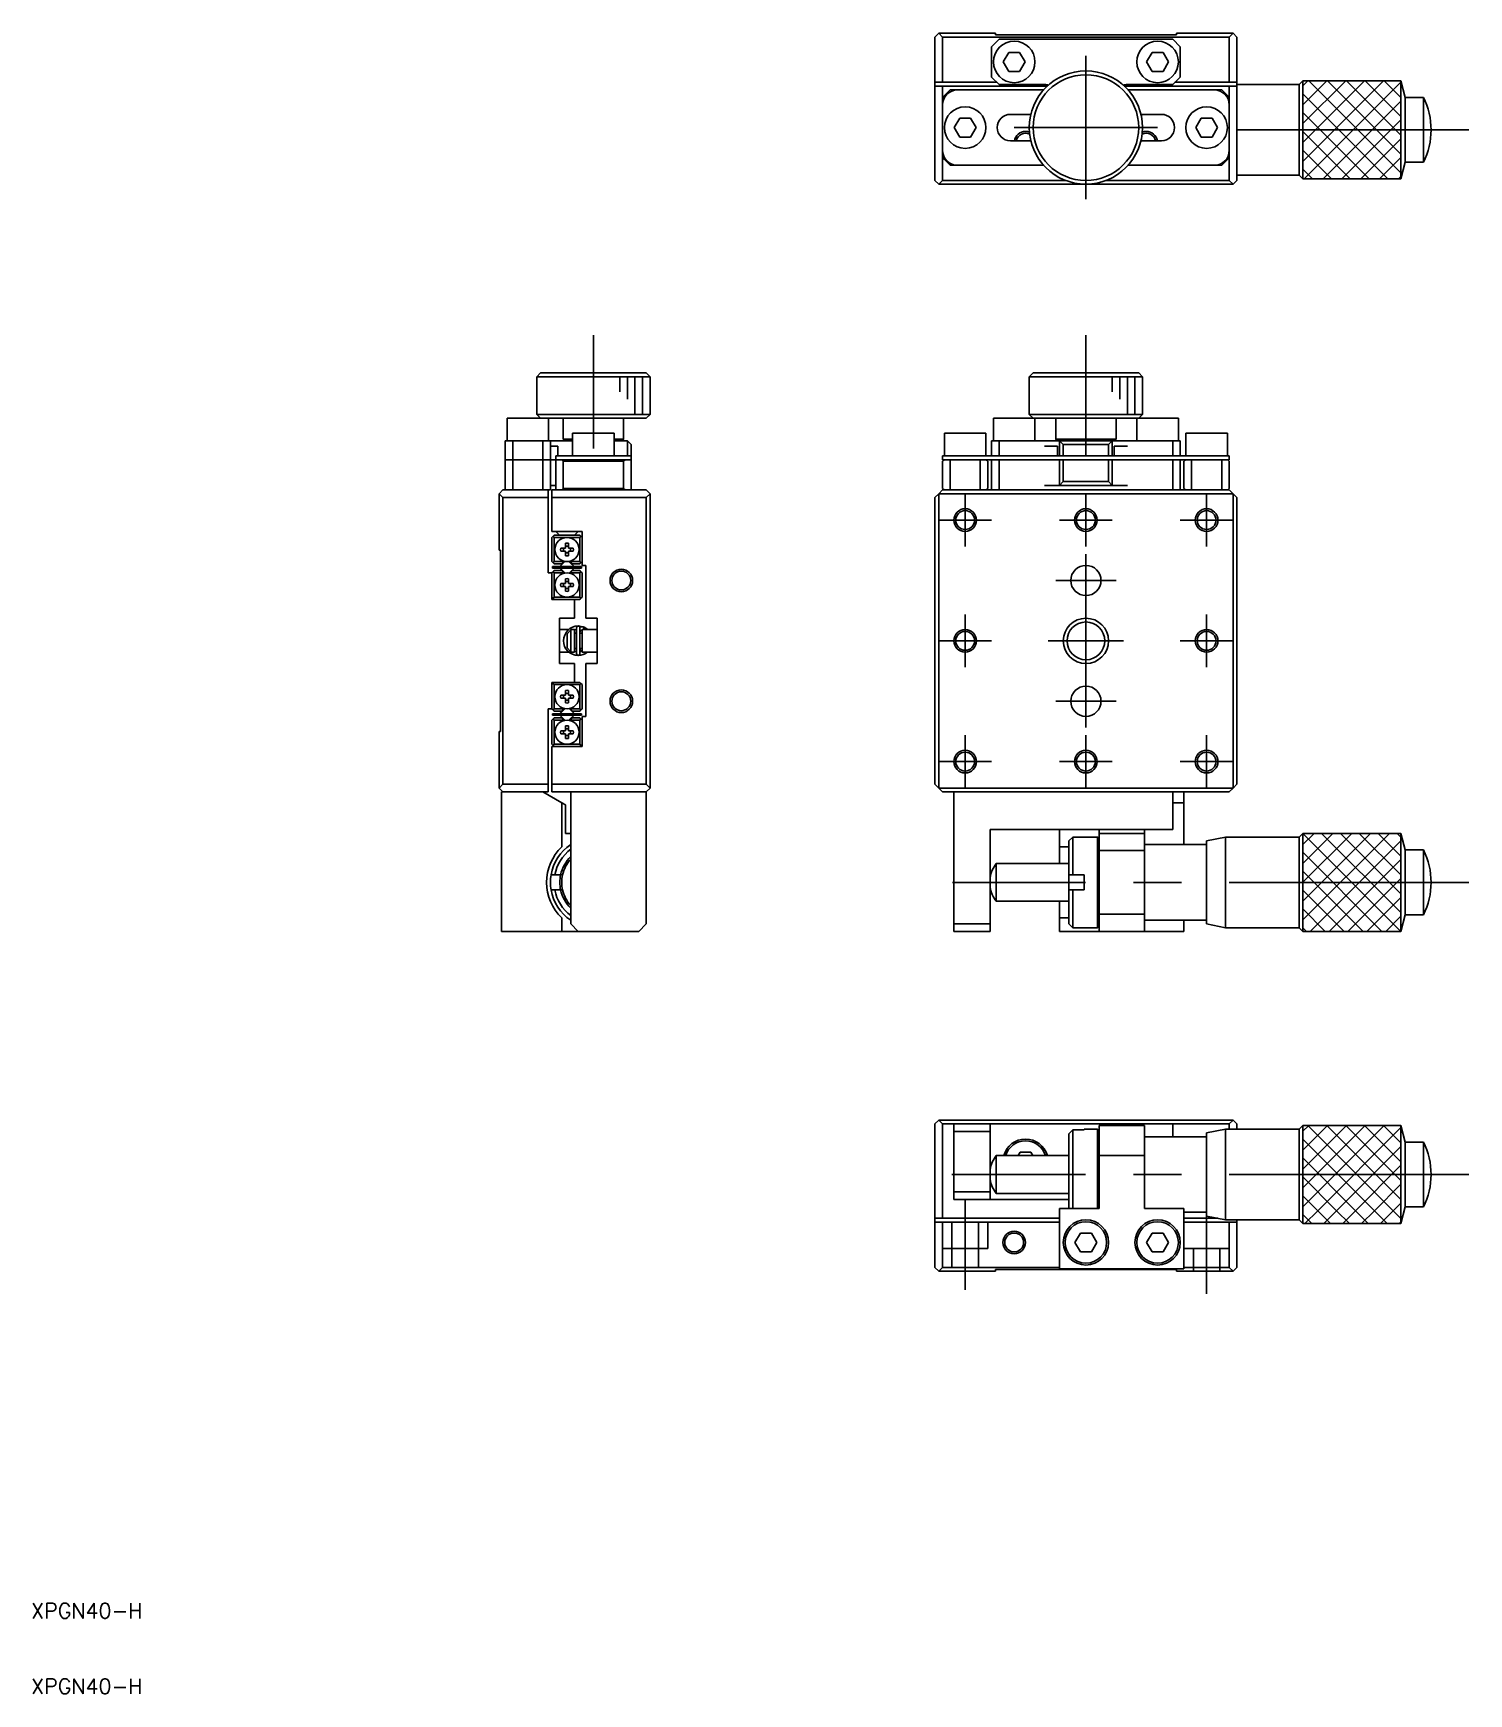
# Model space of a CAD drawing. Extents: x 200 to 550, y -36 to 184.
# Drawn here: x 200 to 390.2, y -36.1 to 183.9 of the extents above; entities that cross this region are included whole.
import ezdxf

# ---------------------------------------------------------------- set-up
doc = ezdxf.new("R2010")
doc.units = 0
doc.linetypes.add('CENTER', pattern=[50.8, 31.75, -6.35, 6.35, -6.35])
doc.linetypes.add('DASHED', pattern=[19.05, 12.7, -6.35])
doc.layers.get('0').update_dxf_attribs({"linetype": 'CONTINUOUS'})
doc.layers.add('CENTER', color=1, linetype='CENTER')
doc.styles.get("Standard").update_dxf_attribs({"font": 'txt.shx'})

msp = doc.modelspace()

# ---------------------------------------------------------------- linework, layer by layer
at = {"color": 7, "linetype": 'CONTINUOUS'}
for p, q in [((319.5, 183.43), (320, 183.93)), ((319.5, 177.43), (319.5, 183.43)), ((320, 183.93), (320.5, 183.43)), ((320, 183.93), (327.5, 183.93)), ((320.5, 183.43), (320.5, 177.43)), ((358.5, 183.43), (320.5, 183.43)), ((328, 183.13), (327, 182.13)), ((327.5, 183.73), (327.5, 183.93)), ((351.5, 183.73), (327.5, 183.73)), ((328, 183.13), (351, 183.13)), ((352, 182.13), (351, 183.13)), ((351.5, 183.93), (351.5, 183.73)), ((351.5, 183.93), (359, 183.93)), ((358.5, 183.43), (359, 183.93)), ((358.5, 177.43), (358.5, 183.43)), ((359, 183.93), (359.5, 183.43)), ((359.5, 183.43), (359.5, 177.43)), ((327, 178.13), (327, 182.13)), ((328.55, 180.13), (329.27, 181.38)), ((329.27, 181.38), (330.72, 181.38)), ((330.72, 181.38), (331.44, 180.13)), ((347.55, 180.13), (348.27, 181.38)), ((348.27, 181.38), (349.72, 181.38)), ((349.72, 181.38), (350.44, 180.13)), ((352, 182.13), (352, 178.13)), ((329.27, 178.88), (328.55, 180.13)), ((328.55, 180.13), (329.27, 178.88)), ((330.72, 178.88), (329.27, 178.88)), ((329.27, 178.88), (330.72, 178.88)), ((331.44, 180.13), (330.72, 178.88)), ((330.72, 178.88), (331.44, 180.13)), ((348.27, 178.88), (347.55, 180.13)), ((347.55, 180.13), (348.27, 178.88)), ((349.72, 178.88), (348.27, 178.88)), ((348.27, 178.88), (349.72, 178.88)), ((350.44, 180.13), (349.72, 178.88)), ((349.72, 178.88), (350.44, 180.13)), ((320.5, 177.43), (319.5, 177.43)), ((319.5, 176.93), (319.5, 177.43)), ((319.5, 164.43), (319.5, 176.93)), ((319.5, 176.93), (320.5, 176.93)), ((320.5, 177.43), (327.7, 177.43)), ((320.5, 176.93), (320.5, 175.43)), ((334.4, 176.93), (320.5, 176.93)), ((321.5, 176.43), (320.7, 175.63)), ((321.5, 176.43), (322.5, 176.43)), ((322.5, 176.43), (333.91, 176.43)), ((327, 178.13), (328, 177.13)), ((328, 177.13), (334, 177.13)), ((358.5, 176.93), (344.59, 176.93)), ((345, 177.13), (351, 177.13)), ((345.09, 176.43), (356.5, 176.43)), ((351, 177.13), (352, 178.13)), ((351.3, 177.43), (358.5, 177.43)), ((356.5, 176.43), (357.5, 176.43)), ((358.3, 175.63), (357.5, 176.43)), ((359.5, 177.43), (358.5, 177.43)), ((358.5, 175.43), (358.5, 176.93)), ((358.5, 176.93), (359.5, 176.93)), ((359.5, 177.43), (359.5, 176.93)), ((367.75, 177.13), (359.5, 177.13)), ((359.5, 176.93), (359.5, 164.43)), ((368.25, 177.63), (367.75, 177.13)), ((367.75, 177.13), (367.75, 169.1)), ((368.25, 177.63), (381.25, 177.63)), ((368.25, 164.63), (368.25, 177.63)), ((381.25, 177.63), (381.25, 168.93)), ((381.83, 175.43), (381.25, 177.63)), ((381.25, 177.63), (381.25, 164.63)), ((320.5, 175.43), (320.7, 175.63)), ((320.5, 174.43), (320.5, 175.43)), ((320.5, 168.43), (320.5, 174.43)), ((320.7, 175.63), (320.7, 175.31)), ((358.3, 175.31), (358.3, 175.63)), ((358.3, 175.63), (358.5, 175.43)), ((358.5, 175.43), (358.5, 174.43)), ((358.5, 174.43), (358.5, 168.43)), ((381.83, 175.43), (381.83, 169.68)), ((384.25, 175.43), (381.83, 175.43)), ((384.25, 175.43), (384.25, 169.68)), ((322.05, 171.43), (322.77, 172.68)), ((322.77, 172.68), (324.22, 172.68)), ((324.22, 172.68), (324.94, 171.43)), ((329.5, 173.18), (332.2, 173.18)), ((346.79, 173.18), (349.5, 173.18)), ((354.05, 171.43), (354.77, 172.68)), ((354.77, 172.68), (356.22, 172.68)), ((356.22, 172.68), (356.94, 171.43)), ((322.77, 170.18), (322.05, 171.43)), ((322.05, 171.43), (322.77, 170.18)), ((324.22, 170.18), (322.77, 170.18)), ((322.77, 170.18), (324.22, 170.18)), ((324.94, 171.43), (324.22, 170.18)), ((324.22, 170.18), (324.94, 171.43)), ((332.2, 169.68), (329.5, 169.68)), ((349.5, 169.68), (346.79, 169.68)), ((354.77, 170.18), (354.05, 171.43)), ((354.05, 171.43), (354.77, 170.18)), ((356.22, 170.18), (354.77, 170.18)), ((354.77, 170.18), (356.22, 170.18)), ((356.94, 171.43), (356.22, 170.18)), ((356.22, 170.18), (356.94, 171.43)), ((381.83, 169.68), (381.83, 166.83)), ((384.25, 169.68), (384.25, 166.83)), ((320.5, 167.43), (320.5, 168.43)), ((320.7, 167.23), (320.5, 167.43)), ((320.5, 167.43), (320.5, 164.43)), ((320.7, 167.56), (320.7, 167.23)), ((320.7, 167.23), (321.5, 166.43)), ((357.5, 166.43), (358.3, 167.23)), ((358.3, 167.23), (358.3, 167.56)), ((358.5, 167.43), (358.3, 167.23)), ((358.5, 168.43), (358.5, 167.43)), ((358.5, 164.43), (358.5, 167.43)), ((367.75, 169.1), (367.75, 165.13)), ((368.25, 168.93), (368.25, 164.63)), ((322.5, 166.43), (321.5, 166.43)), ((333.91, 166.43), (322.5, 166.43)), ((356.5, 166.43), (345.09, 166.43)), ((357.5, 166.43), (356.5, 166.43)), ((359.5, 165.13), (367.75, 165.13)), ((367.75, 165.13), (368.25, 164.63)), ((381.25, 164.63), (381.83, 166.83)), ((381.83, 166.83), (384.25, 166.83)), ((319.5, 164.43), (320, 163.93)), ((320, 163.93), (320.5, 164.43)), ((339.5, 163.93), (320, 163.93)), ((320.5, 164.43), (336.8, 164.43)), ((359, 163.93), (339.5, 163.93)), ((342.19, 164.43), (358.5, 164.43)), ((358.5, 164.43), (359, 163.93)), ((359, 163.93), (359.5, 164.43)), ((381.25, 164.63), (368.25, 164.63)), ((267.23, 138.93), (266.73, 138.43)), ((267.23, 138.93), (281.23, 138.93)), ((281.23, 138.93), (281.23, 138.93)), ((281.73, 138.43), (281.23, 138.93)), ((332.5, 138.93), (332, 138.43)), ((332.5, 138.93), (339.42, 138.93)), ((339.42, 138.93), (346.5, 138.93)), ((347, 138.43), (346.5, 138.93)), ((281.73, 138.43), (266.73, 138.43)), ((266.73, 138.43), (266.73, 133.43)), ((281.73, 138.43), (281.73, 138.43)), ((281.73, 133.43), (281.73, 138.43)), ((339.41, 138.43), (332, 138.43)), ((332, 138.43), (332, 133.43)), ((347, 138.43), (339.41, 138.43)), ((347, 133.43), (347, 138.43)), ((268.28, 132.93), (262.78, 132.93)), ((262.78, 132.93), (262.78, 129.93)), ((266.73, 133.43), (281.73, 133.43)), ((266.73, 133.43), (267.23, 132.93)), ((281.23, 132.93), (268.28, 132.93)), ((270.23, 132.93), (268.28, 132.93)), ((268.28, 129.93), (268.28, 132.93)), ((278.23, 132.93), (270.23, 132.93)), ((278.23, 132.93), (270.23, 132.93)), ((270.23, 132.93), (270.23, 130.13)), ((281.23, 132.93), (278.23, 132.93)), ((278.23, 130.13), (278.23, 132.93)), ((281.23, 132.93), (281.73, 133.43)), ((330, 132.93), (327.25, 132.93)), ((332.5, 132.93), (327.25, 132.93)), ((327.25, 132.93), (327.25, 129.93)), ((329.27, 132.93), (328.55, 132.93)), ((328.55, 132.93), (329.27, 132.93)), ((330.72, 132.93), (329.27, 132.93)), ((329.27, 132.93), (330.72, 132.93)), ((332.5, 132.93), (330, 132.93)), ((331.44, 132.93), (330.72, 132.93)), ((330.72, 132.93), (331.44, 132.93)), ((332, 133.43), (347, 133.43)), ((332, 133.43), (332.5, 132.93)), ((346.5, 132.93), (332.5, 132.93)), ((332.75, 129.93), (332.75, 132.93)), ((335.5, 132.93), (335.5, 130.13)), ((343.5, 130.13), (343.5, 132.93)), ((346.25, 132.93), (346.25, 129.93)), ((346.5, 132.93), (347, 133.43)), ((349, 132.93), (346.5, 132.93)), ((351.75, 132.93), (346.5, 132.93)), ((348.27, 132.93), (347.55, 132.93)), ((347.55, 132.93), (348.27, 132.93)), ((349.72, 132.93), (348.27, 132.93)), ((348.27, 132.93), (349.72, 132.93)), ((351.75, 132.93), (349, 132.93)), ((350.44, 132.93), (349.72, 132.93)), ((349.72, 132.93), (350.44, 132.93)), ((351.75, 129.93), (351.75, 132.93)), ((262.53, 127.43), (262.53, 129.93)), ((262.53, 129.93), (263.53, 129.93)), ((263.53, 129.93), (263.53, 127.43)), ((267.53, 129.93), (263.53, 129.93)), ((267.53, 127.43), (267.53, 129.93)), ((267.53, 129.93), (268.53, 129.93)), ((268.53, 129.93), (268.53, 127.43)), ((270.53, 129.93), (268.53, 129.93)), ((270.23, 130.13), (271.48, 130.13)), ((270.23, 130.13), (270.43, 129.93)), ((270.53, 129.93), (271.48, 129.93)), ((276.98, 130.93), (271.48, 130.93)), ((271.48, 130.93), (271.48, 127.93)), ((276.98, 127.93), (276.98, 130.93)), ((276.98, 130.13), (278.23, 130.13)), ((276.98, 129.93), (278.73, 129.93)), ((278.03, 129.93), (278.23, 130.13)), ((278.73, 127.93), (278.73, 129.93)), ((278.73, 129.93), (279.23, 129.43)), ((323.5, 130.93), (320.75, 130.93)), ((326.25, 130.93), (320.75, 130.93)), ((320.75, 130.93), (320.75, 127.93)), ((322.77, 130.93), (322.05, 130.93)), ((322.05, 130.93), (322.77, 130.93)), ((324.22, 130.93), (322.77, 130.93)), ((322.77, 130.93), (324.22, 130.93)), ((326.25, 130.93), (323.5, 130.93)), ((324.94, 130.93), (324.22, 130.93)), ((324.22, 130.93), (324.94, 130.93)), ((326.25, 127.93), (326.25, 130.93)), ((327, 127.93), (327, 129.93)), ((327, 129.93), (328, 129.93)), ((328, 129.93), (328, 127.93)), ((328, 129.93), (334, 129.93)), ((335.7, 129.93), (334, 129.93)), ((335.5, 130.13), (343.5, 130.13)), ((335.5, 130.13), (335.7, 129.93)), ((336, 129.93), (335.7, 129.93)), ((336, 127.93), (336, 129.93)), ((336, 129.93), (336.5, 129.43)), ((336, 129.93), (338.25, 129.93)), ((338.25, 129.93), (340.75, 129.93)), ((340.75, 129.93), (343, 129.93)), ((343, 129.93), (342.5, 129.43)), ((343.3, 129.93), (343, 129.93)), ((343, 129.93), (343, 127.93)), ((343.3, 129.93), (343.5, 130.13)), ((345, 129.93), (343.3, 129.93)), ((345, 129.93), (351, 129.93)), ((351, 127.93), (351, 129.93)), ((351, 129.93), (352, 129.93)), ((352, 129.93), (352, 127.93)), ((355.5, 130.93), (352.75, 130.93)), ((358.25, 130.93), (352.75, 130.93)), ((352.75, 130.93), (352.75, 127.93)), ((354.77, 130.93), (354.05, 130.93)), ((354.05, 130.93), (354.77, 130.93)), ((356.22, 130.93), (354.77, 130.93)), ((354.77, 130.93), (356.22, 130.93)), ((358.25, 130.93), (355.5, 130.93)), ((356.94, 130.93), (356.22, 130.93)), ((356.22, 130.93), (356.94, 130.93)), ((358.25, 127.93), (358.25, 130.93)), ((269.53, 129.23), (268.53, 129.23)), ((269.23, 127.43), (269.23, 127.93)), ((269.23, 127.93), (271.23, 127.93)), ((269.53, 129.23), (269.53, 127.93)), ((277.23, 127.93), (271.23, 127.93)), ((277.23, 127.93), (279.23, 127.93)), ((279.23, 129.43), (279.23, 127.93)), ((279.23, 127.93), (279.23, 127.43)), ((320.5, 127.43), (320.5, 127.93)), ((320.5, 127.93), (322.5, 127.93)), ((336.5, 127.93), (322.5, 127.93)), ((335.73, 129.23), (334, 129.23)), ((335.73, 129.23), (335.73, 127.93)), ((336.5, 129.43), (336.5, 127.93)), ((342.5, 129.43), (336.5, 129.43)), ((336.5, 127.93), (342.5, 127.93)), ((342.5, 127.93), (336.5, 127.93)), ((342.5, 127.93), (342.5, 129.43)), ((356.5, 127.93), (342.5, 127.93)), ((345, 129.23), (343.26, 129.23)), ((343.26, 127.93), (343.26, 129.23)), ((356.5, 127.93), (358.5, 127.93)), ((358.5, 127.93), (358.5, 127.43)), ((263.53, 127.43), (262.53, 127.43)), ((262.53, 123.43), (262.53, 127.43)), ((262.53, 127.43), (263.53, 127.43)), ((263.53, 127.43), (267.53, 127.43)), ((263.53, 127.43), (263.53, 123.43)), ((267.53, 127.43), (263.53, 127.43)), ((268.53, 127.43), (267.53, 127.43)), ((267.53, 123.43), (267.53, 127.43)), ((267.53, 127.43), (268.53, 127.43)), ((268.53, 127.43), (268.53, 123.43)), ((269.23, 127.43), (268.53, 127.43)), ((269.23, 123.43), (269.23, 127.43)), ((269.23, 127.43), (270.03, 127.43)), ((270.23, 127.23), (270.03, 127.43)), ((270.03, 127.43), (270.36, 127.43)), ((270.36, 127.43), (270.03, 127.43)), ((278.23, 127.23), (270.23, 127.23)), ((270.23, 127.23), (270.23, 123.63)), ((271.23, 127.43), (270.36, 127.43)), ((271.23, 127.43), (277.23, 127.43)), ((278.1, 127.43), (277.23, 127.43)), ((278.1, 127.43), (278.43, 127.43)), ((278.43, 127.43), (278.1, 127.43)), ((278.43, 127.43), (278.23, 127.23)), ((278.23, 123.63), (278.23, 127.23)), ((278.43, 127.43), (279.23, 127.43)), ((279.23, 127.43), (279.23, 123.43)), ((320.7, 127.43), (320.5, 127.23)), ((320.7, 127.43), (320.5, 127.43)), ((320.5, 123.63), (320.5, 127.23)), ((320.7, 127.43), (321.5, 127.43)), ((321.5, 127.43), (321.5, 123.43)), ((322.5, 127.43), (321.5, 127.43)), ((322.5, 127.43), (321.5, 127.43)), ((325.5, 127.43), (322.5, 127.43)), ((322.5, 127.43), (325.5, 127.43)), ((325.5, 123.43), (325.5, 127.43)), ((325.5, 127.43), (336.5, 127.43)), ((326.5, 127.23), (326.3, 127.43)), ((326.5, 127.23), (326.5, 123.63)), ((327, 123.43), (327, 127.43)), ((328, 127.43), (328, 123.43)), ((336, 124.03), (336, 127.43)), ((336.5, 127.43), (336.5, 124.53)), ((342.5, 127.43), (336.5, 127.43)), ((336.5, 127.43), (342.5, 127.43)), ((342.5, 124.53), (342.5, 127.43)), ((342.5, 127.43), (353.5, 127.43)), ((343, 127.43), (343, 124.03)), ((351, 123.43), (351, 127.43)), ((352, 127.43), (352, 123.43)), ((352.7, 127.43), (352.5, 127.23)), ((352.5, 123.63), (352.5, 127.23)), ((353.5, 127.43), (353.5, 123.43)), ((356.5, 127.43), (353.5, 127.43)), ((353.5, 127.43), (356.5, 127.43)), ((357.5, 127.43), (356.5, 127.43)), ((357.5, 127.43), (356.5, 127.43)), ((357.5, 123.43), (357.5, 127.43)), ((357.5, 127.43), (358.3, 127.43)), ((358.5, 127.23), (358.3, 127.43)), ((358.5, 127.43), (358.3, 127.43)), ((358.5, 127.23), (358.5, 123.63)), ((261.73, 122.93), (262.23, 123.43)), ((262.23, 123.43), (268.23, 123.43)), ((268.53, 123.43), (268.23, 123.43)), ((268.23, 123.43), (268.23, 122.43)), ((269.23, 124.03), (268.53, 124.03)), ((268.73, 123.43), (281.23, 123.43)), ((268.73, 122.43), (268.73, 123.43)), ((270.03, 123.43), (270.23, 123.63)), ((270.23, 123.63), (278.23, 123.63)), ((278.23, 123.63), (278.43, 123.43)), ((281.73, 122.93), (281.23, 123.43)), ((320, 122.93), (320.5, 123.43)), ((320.5, 123.63), (320.7, 123.43)), ((320.5, 123.43), (358.5, 123.43)), ((326.3, 123.43), (326.5, 123.63)), ((336, 124.03), (334, 124.03)), ((336.5, 124.53), (336, 124.03)), ((343, 124.03), (336, 124.03)), ((336.5, 124.53), (342.5, 124.53)), ((342.5, 124.53), (343, 124.03)), ((345, 124.03), (343, 124.03)), ((352.5, 123.63), (352.7, 123.43)), ((358.3, 123.43), (358.5, 123.63)), ((358.5, 123.43), (359, 122.93)), ((261.73, 115.43), (261.73, 122.93)), ((262.23, 122.43), (261.73, 122.93)), ((262.23, 122.43), (262.23, 84.43)), ((268.23, 122.43), (262.23, 122.43)), ((268.23, 112.43), (268.23, 122.43)), ((268.73, 122.43), (268.73, 117.93)), ((281.23, 122.43), (268.73, 122.43)), ((281.23, 122.43), (281.73, 122.93)), ((281.23, 84.43), (281.23, 122.43)), ((281.73, 122.93), (281.73, 83.93)), ((319.5, 122.43), (320, 122.93)), ((319.5, 84.43), (319.5, 122.43)), ((359, 122.93), (320, 122.93)), ((320, 122.93), (320, 83.93)), ((359, 83.93), (359, 122.93)), ((359, 122.93), (359.5, 122.43)), ((359.5, 122.43), (359.5, 84.43)), ((268.73, 117.93), (272.73, 117.93)), ((268.88, 117.28), (268.73, 117.13)), ((268.73, 117.13), (268.73, 113.93)), ((268.88, 117.28), (269.03, 117.43)), ((269.03, 117.13), (268.88, 117.28)), ((272.43, 117.43), (269.03, 117.43)), ((269.03, 113.93), (269.03, 117.13)), ((269.03, 117.13), (270.73, 117.13)), ((269.25, 117.93), (269.48, 117.7)), ((269.48, 117.7), (269.73, 117.45)), ((271.73, 117.45), (269.73, 117.45)), ((270.73, 117.13), (272.43, 117.13)), ((271.73, 117.45), (271.98, 117.7)), ((271.98, 117.7), (272.21, 117.93)), ((272.43, 117.43), (272.58, 117.28)), ((272.58, 117.28), (272.43, 117.13)), ((272.43, 117.13), (272.43, 113.93)), ((272.73, 117.13), (272.58, 117.28)), ((272.73, 117.93), (272.73, 113.43)), ((261.73, 115.43), (261.93, 115.43)), ((261.93, 115.43), (261.93, 91.43)), ((270.53, 115.73), (269.9, 115.73)), ((269.9, 115.33), (270.53, 115.33)), ((270.53, 116.36), (270.53, 115.73)), ((270.53, 115.33), (270.53, 114.71)), ((270.93, 115.73), (270.93, 116.36)), ((271.55, 115.73), (270.93, 115.73)), ((270.93, 114.71), (270.93, 115.33)), ((270.93, 115.33), (271.55, 115.33)), ((268.73, 112.43), (268.23, 112.43)), ((268.73, 113.93), (268.88, 113.78)), ((268.88, 112.58), (268.73, 112.43)), ((268.73, 108.93), (268.73, 112.43)), ((268.83, 113.08), (268.83, 113.28)), ((272.63, 113.28), (268.83, 113.28)), ((272.63, 113.08), (268.83, 113.08)), ((268.88, 113.78), (269.03, 113.93)), ((269.03, 113.63), (268.88, 113.78)), ((268.88, 112.58), (269.03, 112.73)), ((269.03, 112.43), (268.88, 112.58)), ((270.33, 113.93), (269.03, 113.93)), ((269.03, 113.63), (270.03, 113.63)), ((270.03, 112.73), (269.03, 112.73)), ((269.03, 109.23), (269.03, 112.43)), ((269.03, 112.43), (270.33, 112.43)), ((270.44, 113.96), (269.83, 113.34)), ((269.83, 113.06), (270.47, 112.41)), ((269.83, 113.02), (270.44, 112.41)), ((270.33, 113.93), (270.03, 113.63)), ((270.03, 112.73), (270.33, 112.43)), ((270.37, 113.97), (270.33, 113.93)), ((270.33, 112.43), (270.37, 112.39)), ((271.24, 113.7), (270.98, 113.95)), ((271.63, 113.34), (271.01, 113.96)), ((271.01, 112.41), (271.63, 113.02)), ((271.13, 113.93), (271.09, 113.97)), ((271.09, 112.39), (271.13, 112.43)), ((272.43, 113.93), (271.13, 113.93)), ((271.43, 113.63), (271.13, 113.93)), ((271.13, 112.43), (271.43, 112.73)), ((271.13, 112.43), (272.43, 112.43)), ((271.63, 113.31), (271.24, 113.7)), ((271.43, 113.63), (272.43, 113.63)), ((272.43, 112.73), (271.43, 112.73)), ((272.43, 113.93), (272.58, 113.78)), ((272.58, 113.78), (272.43, 113.63)), ((272.43, 112.73), (272.58, 112.58)), ((272.58, 112.58), (272.43, 112.43)), ((272.43, 112.43), (272.43, 109.23)), ((272.58, 113.78), (272.73, 113.93)), ((272.73, 112.43), (272.58, 112.58)), ((272.63, 113.28), (272.63, 113.08)), ((272.73, 113.43), (273.23, 113.43)), ((272.73, 109.23), (272.73, 112.43)), ((273.23, 113.43), (273.23, 106.43)), ((270.53, 111.03), (269.9, 111.03)), ((269.9, 110.63), (270.53, 110.63)), ((270.53, 111.66), (270.53, 111.03)), ((270.53, 110.63), (270.53, 110.01)), ((270.93, 111.03), (270.93, 111.66)), ((271.55, 111.03), (270.93, 111.03)), ((270.93, 110.01), (270.93, 110.63)), ((270.93, 110.63), (271.55, 110.63)), ((268.73, 109.23), (268.88, 109.08)), ((271.73, 108.93), (268.73, 108.93)), ((268.88, 109.08), (269.03, 109.23)), ((269.03, 108.93), (268.88, 109.08)), ((270.73, 109.23), (269.03, 109.23)), ((272.43, 109.23), (270.73, 109.23)), ((271.73, 108.93), (272.43, 108.93)), ((271.73, 106.43), (271.73, 108.93)), ((272.43, 109.23), (272.58, 109.08)), ((272.58, 109.08), (272.43, 108.93)), ((272.58, 109.08), (272.73, 109.23)), ((269.73, 106.43), (271.73, 106.43)), ((269.73, 104.51), (269.73, 106.43)), ((273.23, 106.43), (274.73, 106.43)), ((274.73, 106.43), (274.73, 100.43)), ((270.96, 104.93), (269.73, 104.93)), ((269.73, 102.36), (269.73, 104.51)), ((270.73, 104.35), (271.23, 104.88)), ((270.73, 102.52), (270.73, 104.35)), ((271.23, 104.93), (271.23, 104.88)), ((271.73, 104.93), (271.23, 104.93)), ((271.23, 104.88), (271.23, 101.99)), ((271.73, 101.93), (271.73, 104.93)), ((271.73, 104.87), (272, 104.93)), ((272, 104.43), (271.73, 104.43)), ((272, 105.17), (272, 101.72)), ((273.01, 105.23), (272.25, 105.4)), ((272.45, 105.24), (272.44, 105.24)), ((272.48, 105.26), (272.45, 105.24)), ((272.45, 101.72), (272.45, 105.17)), ((272.45, 104.62), (272.46, 104.64)), ((272.45, 104.61), (272.45, 104.62)), ((272.45, 104.6), (272.45, 104.61)), ((272.45, 104.58), (272.45, 104.6)), ((272.45, 104.57), (272.45, 104.58)), ((272.73, 104.43), (272.45, 104.43)), ((272.46, 104.66), (272.47, 104.68)), ((272.46, 104.65), (272.46, 104.66)), ((272.46, 104.64), (272.46, 104.65)), ((272.47, 104.68), (272.48, 104.69)), ((272.52, 105.27), (272.48, 105.26)), ((272.48, 104.7), (272.49, 104.71)), ((272.48, 104.69), (272.48, 104.7)), ((272.49, 104.72), (272.5, 104.73)), ((272.49, 104.71), (272.49, 104.72)), ((272.5, 104.73), (272.51, 104.74)), ((272.51, 104.74), (272.52, 104.75)), ((272.55, 105.28), (272.52, 105.27)), ((272.52, 104.75), (272.53, 104.76)), ((272.53, 104.76), (272.54, 104.77)), ((272.54, 104.77), (272.55, 104.78)), ((272.59, 105.28), (272.55, 105.28)), ((272.55, 104.78), (272.56, 104.79)), ((272.56, 104.79), (272.57, 104.8)), ((272.57, 104.8), (272.58, 104.81)), ((272.58, 104.81), (272.59, 104.81)), ((272.62, 105.29), (272.59, 105.28)), ((272.59, 104.81), (272.6, 104.82)), ((272.6, 104.82), (272.62, 104.83)), ((272.66, 105.29), (272.62, 105.29)), ((272.62, 104.83), (272.63, 104.83)), ((272.63, 104.83), (272.64, 104.83)), ((272.64, 104.83), (272.66, 104.84)), ((272.69, 105.3), (272.66, 105.29)), ((272.66, 104.84), (272.67, 104.84)), ((272.67, 104.84), (272.68, 104.84)), ((272.68, 104.84), (272.7, 104.84)), ((272.73, 105.3), (272.69, 105.3)), ((272.7, 104.84), (272.71, 104.85)), ((272.71, 104.85), (272.72, 104.85)), ((272.72, 104.85), (272.73, 104.85)), ((272.77, 105.29), (272.73, 105.3)), ((272.73, 104.93), (272.73, 101.93)), ((274.73, 104.93), (272.73, 104.93)), ((272.8, 105.29), (272.77, 105.29)), ((272.84, 105.29), (272.8, 105.29)), ((272.87, 105.28), (272.84, 105.29)), ((272.91, 105.27), (272.87, 105.28)), ((272.91, 104.95), (272.9, 104.93)), ((272.94, 105.26), (272.91, 105.27)), ((273.01, 105.23), (272.91, 104.93)), ((272.92, 104.97), (272.91, 104.95)), ((272.93, 104.98), (272.92, 104.97)), ((272.94, 105), (272.93, 104.98)), ((272.97, 105.25), (272.94, 105.26)), ((272.95, 105.04), (272.94, 105.02)), ((272.94, 105.02), (272.94, 105)), ((272.96, 105.05), (272.95, 105.04)), ((272.97, 105.07), (272.96, 105.05)), ((273.01, 105.24), (272.97, 105.25)), ((272.98, 105.1), (272.97, 105.09)), ((272.97, 105.09), (272.97, 105.07)), ((272.99, 105.14), (272.98, 105.12)), ((272.98, 105.12), (272.98, 105.1)), ((273, 105.16), (272.99, 105.15)), ((272.99, 105.15), (272.99, 105.14)), ((273, 105.24), (273.01, 105.24)), ((273.49, 104.93), (273, 105.23)), ((273.01, 105.2), (273, 105.19)), ((273, 105.19), (273, 105.18)), ((273, 105.18), (273, 105.16)), ((273.01, 105.24), (273.01, 105.23)), ((273.01, 105.23), (273.01, 105.23)), ((273.01, 105.23), (273.01, 105.22)), ((273.04, 105.22), (273.01, 105.23)), ((273.01, 105.22), (273.01, 105.22)), ((273.01, 105.22), (273.01, 105.21)), ((273.01, 105.21), (273.01, 105.2)), ((269.73, 100.43), (269.73, 102.36)), ((269.73, 101.93), (271, 101.93)), ((271.23, 101.99), (270.73, 102.52)), ((271, 101.93), (271, 101.93)), ((271, 101.93), (271, 101.93)), ((271.23, 101.99), (271.23, 101.93)), ((271.23, 101.93), (271.73, 101.93)), ((271.73, 102.43), (272, 102.43)), ((272, 101.97), (271.73, 102.03)), ((272.45, 102.43), (272.73, 102.43)), ((272.45, 102.32), (272.45, 102.33)), ((272.45, 102.31), (272.45, 102.32)), ((272.45, 102.29), (272.45, 102.31)), ((272.45, 102.28), (272.45, 102.29)), ((272.46, 102.27), (272.45, 102.28)), ((272.73, 102.04), (272.45, 101.96)), ((272.46, 102.25), (272.46, 102.27)), ((272.46, 102.24), (272.46, 102.25)), ((272.47, 102.23), (272.46, 102.24)), ((272.47, 102.22), (272.47, 102.23)), ((272.48, 102.2), (272.47, 102.22)), ((272.48, 102.19), (272.48, 102.2)), ((272.49, 102.18), (272.48, 102.19)), ((272.5, 102.17), (272.49, 102.18)), ((272.51, 102.16), (272.5, 102.17)), ((272.52, 102.15), (272.51, 102.16)), ((272.52, 102.14), (272.52, 102.15)), ((272.53, 102.13), (272.52, 102.14)), ((272.54, 102.12), (272.53, 102.13)), ((272.55, 102.11), (272.54, 102.12)), ((272.57, 102.1), (272.55, 102.11)), ((272.58, 102.09), (272.57, 102.1)), ((272.59, 102.09), (272.58, 102.09)), ((272.6, 102.08), (272.59, 102.09)), ((272.61, 102.07), (272.6, 102.08)), ((272.63, 102.07), (272.61, 102.07)), ((272.64, 102.07), (272.63, 102.07)), ((272.65, 102.06), (272.64, 102.07)), ((272.66, 102.06), (272.65, 102.06)), ((272.68, 102.06), (272.66, 102.06)), ((272.69, 102.05), (272.68, 102.06)), ((272.71, 102.05), (272.69, 102.05)), ((272.72, 102.05), (272.71, 102.05)), ((272.73, 102.05), (272.72, 102.05)), ((272.73, 101.93), (274.73, 101.93)), ((272.94, 101.64), (272.94, 101.64)), ((272.94, 101.64), (272.95, 101.64)), ((272.95, 101.64), (272.95, 101.64)), ((272.95, 101.64), (272.95, 101.64)), ((272.95, 101.64), (272.96, 101.64)), ((272.96, 101.64), (273.01, 101.66)), ((272.96, 101.64), (272.96, 101.64)), ((273, 101.66), (273.03, 101.67)), ((273.01, 101.66), (273, 101.66)), ((273, 101.66), (273, 101.66)), ((273, 101.66), (273, 101.66)), ((273.01, 101.66), (273.01, 101.66)), ((271.73, 100.43), (269.73, 100.43)), ((271.73, 97.93), (271.73, 100.43)), ((273.23, 100.43), (273.23, 93.43)), ((274.73, 100.43), (273.23, 100.43)), ((268.73, 97.93), (271.73, 97.93)), ((268.73, 94.43), (268.73, 97.93)), ((268.73, 97.63), (268.88, 97.78)), ((269.03, 97.93), (268.88, 97.78)), ((268.88, 97.78), (269.03, 97.63)), ((269.03, 97.63), (269.03, 94.43)), ((270.73, 97.63), (269.03, 97.63)), ((270.53, 96.23), (270.53, 96.86)), ((272.43, 97.63), (270.73, 97.63)), ((270.93, 96.86), (270.93, 96.23)), ((271.73, 97.93), (272.43, 97.93)), ((272.58, 97.78), (272.43, 97.93)), ((272.43, 97.63), (272.58, 97.78)), ((272.43, 94.43), (272.43, 97.63)), ((272.58, 97.78), (272.73, 97.63)), ((272.73, 97.63), (272.73, 94.43)), ((269.9, 96.23), (270.53, 96.23)), ((270.53, 95.83), (269.9, 95.83)), ((270.53, 95.21), (270.53, 95.83)), ((270.93, 96.23), (271.55, 96.23)), ((270.93, 95.83), (270.93, 95.21)), ((271.55, 95.83), (270.93, 95.83)), ((268.23, 94.43), (268.73, 94.43)), ((268.23, 84.43), (268.23, 94.43)), ((268.88, 94.28), (268.73, 94.43)), ((268.73, 92.93), (268.88, 93.08)), ((268.73, 89.73), (268.73, 92.93)), ((268.83, 93.78), (268.83, 93.58)), ((272.63, 93.78), (268.83, 93.78)), ((272.63, 93.58), (268.83, 93.58)), ((269.03, 94.43), (268.88, 94.28)), ((268.88, 94.28), (269.03, 94.13)), ((269.03, 93.23), (268.88, 93.08)), ((268.88, 93.08), (269.03, 92.93)), ((269.03, 94.43), (270.33, 94.43)), ((270.03, 94.13), (269.03, 94.13)), ((269.03, 93.23), (270.03, 93.23)), ((269.03, 92.93), (269.03, 89.73)), ((270.33, 92.93), (269.03, 92.93)), ((270.44, 94.46), (269.83, 93.84)), ((269.83, 93.81), (270.47, 94.45)), ((269.83, 93.52), (270.44, 92.91)), ((270.03, 94.13), (270.33, 94.43)), ((270.33, 92.93), (270.03, 93.23)), ((270.33, 94.43), (270.37, 94.47)), ((270.37, 92.89), (270.33, 92.93)), ((271.24, 93.17), (270.98, 92.91)), ((271.63, 93.84), (271.01, 94.46)), ((271.01, 92.91), (271.63, 93.52)), ((271.09, 94.47), (271.13, 94.43)), ((271.13, 92.93), (271.09, 92.89)), ((271.13, 94.43), (272.43, 94.43)), ((271.13, 94.43), (271.43, 94.13)), ((271.43, 93.23), (271.13, 92.93)), ((272.43, 92.93), (271.13, 92.93)), ((271.63, 93.56), (271.24, 93.17)), ((272.43, 94.13), (271.43, 94.13)), ((271.43, 93.23), (272.43, 93.23)), ((272.58, 94.28), (272.43, 94.43)), ((272.43, 94.13), (272.58, 94.28)), ((272.58, 93.08), (272.43, 93.23)), ((272.43, 92.93), (272.58, 93.08)), ((272.43, 89.73), (272.43, 92.93)), ((272.73, 94.43), (272.58, 94.28)), ((272.58, 93.08), (272.73, 92.93)), ((272.63, 93.58), (272.63, 93.78)), ((273.23, 93.43), (272.73, 93.43)), ((272.73, 93.43), (272.73, 89.43)), ((261.73, 83.93), (261.73, 91.43)), ((261.93, 91.43), (261.73, 91.43)), ((269.9, 91.53), (270.53, 91.53)), ((270.53, 91.13), (269.9, 91.13)), ((270.53, 91.53), (270.53, 92.16)), ((270.53, 90.51), (270.53, 91.13)), ((270.93, 92.16), (270.93, 91.53)), ((270.93, 91.53), (271.55, 91.53)), ((271.55, 91.13), (270.93, 91.13)), ((270.93, 91.13), (270.93, 90.51)), ((268.88, 89.58), (268.73, 89.73)), ((268.73, 89.43), (268.73, 84.43)), ((272.73, 89.43), (268.73, 89.43)), ((269.03, 89.73), (268.88, 89.58)), ((268.88, 89.58), (269.03, 89.43)), ((269.03, 89.73), (270.73, 89.73)), ((270.73, 89.73), (272.43, 89.73)), ((272.58, 89.58), (272.43, 89.73)), ((272.43, 89.43), (272.58, 89.58)), ((272.73, 89.73), (272.58, 89.58)), ((261.73, 83.93), (262.23, 84.43)), ((262.23, 83.43), (261.73, 83.93)), ((262.23, 84.43), (268.23, 84.43)), ((268.23, 84.43), (268.23, 83.43)), ((268.73, 84.43), (281.23, 84.43)), ((268.73, 83.43), (268.73, 84.43)), ((281.73, 83.93), (281.23, 84.43)), ((281.23, 83.43), (281.73, 83.93)), ((320, 83.93), (319.5, 84.43)), ((320, 83.93), (359, 83.93)), ((320.5, 83.43), (320, 83.93)), ((359, 83.93), (358.5, 83.43)), ((359.5, 84.43), (359, 83.93)), ((262.03, 83.43), (262.03, 64.93)), ((262.03, 83.43), (262.23, 83.43)), ((268.23, 83.43), (262.23, 83.43)), ((270.03, 81.99), (267.53, 83.43)), ((281.23, 83.43), (268.73, 83.43)), ((270.03, 76.12), (270.03, 81.99)), ((270.53, 81.7), (270.03, 81.99)), ((270.53, 77.93), (270.53, 81.7)), ((271.23, 65.93), (271.23, 83.43)), ((281.23, 83.43), (281.23, 65.93)), ((322, 83.43), (320.5, 83.43)), ((351, 83.43), (322, 83.43)), ((322, 83.43), (322, 65.93)), ((351, 83.43), (322, 83.43)), ((351, 78.43), (351, 83.43)), ((358.5, 83.43), (351, 83.43)), ((352.5, 81.99), (351, 81.99)), ((352.5, 83.43), (352.5, 81.99)), ((352.5, 81.99), (352.5, 76.43)), ((271.23, 77.93), (270.53, 77.93)), ((326.8, 78.43), (351, 78.43)), ((326.8, 65.93), (326.8, 78.43)), ((336, 76.12), (336, 78.43)), ((337.75, 77.43), (337.25, 76.93)), ((337.75, 77.43), (337.75, 72.43)), ((341.05, 77.43), (337.75, 77.43)), ((341.05, 65.43), (341.05, 77.43)), ((341.25, 77.23), (341.05, 77.43)), ((341.25, 77.93), (341.25, 78.43)), ((347.25, 77.93), (341.25, 77.93)), ((341.25, 75.64), (341.25, 77.93)), ((347.25, 78.43), (347.25, 77.93)), ((347.25, 77.93), (347.25, 75.64)), ((358, 77.43), (355.5, 76.93)), ((358, 77.43), (358, 77.08)), ((367.75, 77.43), (358, 77.43)), ((358, 77.08), (358, 65.43)), ((368.25, 77.93), (367.75, 77.43)), ((367.75, 77.43), (367.75, 77.08)), ((367.75, 77.08), (367.75, 65.43)), ((368.25, 77.93), (368.25, 77.55)), ((368.25, 77.93), (381.25, 77.93)), ((368.25, 64.93), (368.25, 77.93)), ((381.25, 77.93), (381.25, 77.55)), ((381.83, 75.73), (381.25, 77.93)), ((381.25, 77.93), (381.25, 64.93)), ((336, 76.12), (336, 73.93)), ((336, 76.12), (337.25, 76.12)), ((337.25, 72.43), (337.25, 76.93)), ((347.25, 75.64), (341.25, 75.64)), ((341.25, 75.64), (341.25, 67.24)), ((355.5, 76.43), (347.25, 76.43)), ((347.25, 67.24), (347.25, 75.64)), ((355.5, 76.93), (355.5, 76.61)), ((355.5, 76.61), (355.5, 65.93)), ((381.83, 75.73), (381.83, 75.48)), ((384.25, 75.73), (381.83, 75.73)), ((381.83, 75.48), (381.83, 67.13)), ((384.25, 75.73), (384.25, 75.48)), ((384.25, 75.48), (384.25, 67.13)), ((327.62, 73.93), (327.62, 73.79)), ((337.25, 73.93), (327.62, 73.93)), ((327.62, 73.79), (327.62, 68.93)), ((269.12, 72.43), (268.61, 72.43)), ((269.88, 72.43), (268.61, 72.43)), ((268.61, 70.43), (269.12, 70.43)), ((269.88, 72.43), (269.12, 72.43)), ((269.12, 70.43), (269.88, 70.43)), ((270.14, 72.43), (269.88, 72.43)), ((269.88, 70.43), (270.14, 70.43)), ((337.25, 72.43), (337.25, 70.43)), ((337.75, 72.43), (337.25, 72.43)), ((337.25, 65.93), (337.25, 70.43)), ((337.25, 70.43), (337.75, 70.43)), ((339.25, 72.43), (337.75, 72.43)), ((337.75, 70.43), (337.75, 65.43)), ((337.75, 70.43), (339.25, 70.43)), ((339.25, 70.43), (339.25, 72.43)), ((327.62, 68.93), (337.25, 68.93)), ((336, 68.93), (336, 66.74)), ((270.03, 64.93), (270.03, 66.74)), ((336, 66.74), (337.25, 66.74)), ((336, 64.93), (336, 66.74)), ((341.25, 67.24), (347.25, 67.24)), ((341.25, 64.93), (341.25, 67.24)), ((347.25, 67.24), (347.25, 64.93)), ((347.25, 66.43), (355.5, 66.43)), ((352.5, 66.43), (352.5, 64.93)), ((381.25, 64.93), (381.83, 67.13)), ((381.83, 67.13), (384.25, 67.13)), ((262.03, 64.93), (270.03, 64.93)), ((272.23, 64.93), (270.03, 64.93)), ((271.23, 65.93), (272.23, 64.93)), ((280.23, 64.93), (272.23, 64.93)), ((280.23, 64.93), (281.23, 65.93)), ((322, 64.93), (322, 65.93)), ((322, 65.93), (326.8, 65.93)), ((326.8, 64.93), (322, 64.93)), ((326.8, 65.93), (326.8, 64.93)), ((341.25, 64.93), (336, 64.93)), ((337.25, 65.93), (337.75, 65.43)), ((337.75, 65.43), (341.05, 65.43)), ((341.05, 65.43), (341.25, 65.63)), ((347.25, 64.93), (341.25, 64.93)), ((352.5, 64.93), (347.25, 64.93)), ((355.5, 65.93), (358, 65.43)), ((358, 65.43), (367.75, 65.43)), ((367.75, 65.43), (368.25, 64.93)), ((381.25, 64.93), (368.25, 64.93)), ((320, 39.93), (319.5, 39.43)), ((320.5, 39.43), (320, 39.93)), ((320, 39.93), (359, 39.93)), ((359, 39.93), (358.5, 39.43)), ((359.5, 39.43), (359, 39.93)), ((319.5, 26.93), (319.5, 39.43)), ((322, 39.43), (320.5, 39.43)), ((320.5, 39.43), (320.5, 26.93)), ((322, 38.43), (322, 39.43)), ((322, 39.43), (326.8, 39.43)), ((326.8, 38.43), (322, 38.43)), ((322, 38.43), (322, 30.43)), ((326.8, 39.43), (326.8, 38.43)), ((326.8, 39.43), (351, 39.43)), ((326.8, 30.43), (326.8, 38.43)), ((337.25, 38.14), (337.75, 38.65)), ((337.25, 28.23), (337.25, 38.14)), ((337.75, 38.65), (337.75, 28.23)), ((337.75, 38.65), (339.25, 38.65)), ((339.25, 38.65), (339.25, 38.73)), ((341.05, 38.73), (339.25, 38.73)), ((341.05, 28.23), (341.05, 38.73)), ((341.25, 38.53), (341.05, 38.73)), ((341.25, 35.23), (341.25, 39.23)), ((341.25, 39.23), (347.25, 39.23)), ((347.25, 39.23), (347.25, 35.23)), ((355.5, 37.73), (347.25, 37.73)), ((351, 39.43), (351, 37.73)), ((358.5, 39.43), (351, 39.43)), ((358, 38.73), (355.5, 38.23)), ((355.5, 38.23), (355.5, 27.23)), ((358, 38.73), (358, 26.73)), ((367.75, 38.73), (358, 38.73)), ((358.5, 38.73), (358.5, 39.43)), ((359.5, 39.43), (359.5, 38.73)), ((368.25, 39.23), (367.75, 38.73)), ((367.75, 38.73), (367.75, 26.73)), ((368.25, 39.23), (381.25, 39.23)), ((368.25, 26.23), (368.25, 39.23)), ((381.83, 37.03), (381.25, 39.23)), ((381.25, 39.23), (381.25, 26.23)), ((327.62, 35.23), (327.62, 30.23)), ((337.25, 35.23), (327.62, 35.23)), ((330.51, 35.23), (330.77, 35.68)), ((330.77, 35.68), (330.51, 35.23)), ((330.77, 35.68), (332.22, 35.68)), ((332.22, 35.68), (330.77, 35.68)), ((332.22, 35.68), (332.48, 35.23)), ((332.48, 35.23), (332.22, 35.68)), ((341.25, 35.23), (341.25, 28.23)), ((347.25, 35.23), (341.25, 35.23)), ((347.25, 28.23), (347.25, 35.23)), ((381.83, 37.03), (381.83, 28.43)), ((384.25, 37.03), (381.83, 37.03)), ((384.25, 37.03), (384.25, 28.43)), ((322, 30.43), (326.8, 30.43)), ((322, 29.43), (322, 30.43)), ((326.8, 29.43), (322, 29.43)), ((326.8, 30.43), (326.8, 29.43)), ((337.25, 29.43), (326.8, 29.43)), ((327.62, 30.23), (337.25, 30.23)), ((320.5, 26.93), (319.5, 26.93)), ((319.5, 26.43), (319.5, 26.93)), ((319.5, 20.43), (319.5, 26.43)), ((319.5, 26.43), (320.5, 26.43)), ((320.5, 26.93), (336, 26.93)), ((320.5, 26.43), (320.5, 20.43)), ((336, 26.43), (320.5, 26.43)), ((336, 20.23), (336, 28.23)), ((341.25, 28.23), (336, 28.23)), ((352.5, 28.23), (347.25, 28.23)), ((352.5, 20.23), (352.5, 28.23)), ((352.5, 27.73), (355.5, 27.73)), ((352.5, 26.93), (357, 26.93)), ((358.5, 26.43), (352.5, 26.43)), ((355.5, 27.23), (358, 26.73)), ((358, 26.73), (367.75, 26.73)), ((358.5, 20.43), (358.5, 26.43)), ((358.5, 26.43), (359.5, 26.43)), ((359.5, 26.73), (359.5, 26.43)), ((359.5, 26.43), (359.5, 20.43)), ((367.75, 26.73), (368.25, 26.23)), ((381.25, 26.23), (381.83, 28.43)), ((381.83, 28.43), (384.25, 28.43)), ((338.05, 23.73), (338.77, 24.98)), ((338.77, 24.98), (338.05, 23.73)), ((338.77, 24.98), (340.22, 24.98)), ((340.22, 24.98), (338.77, 24.98)), ((340.22, 24.98), (340.94, 23.73)), ((340.94, 23.73), (340.22, 24.98)), ((347.55, 23.73), (348.27, 24.98)), ((348.27, 24.98), (347.55, 23.73)), ((348.27, 24.98), (349.72, 24.98)), ((349.72, 24.98), (348.27, 24.98)), ((349.72, 24.98), (350.44, 23.73)), ((350.44, 23.73), (349.72, 24.98)), ((381.25, 26.23), (368.25, 26.23)), ((338.77, 22.48), (338.05, 23.73)), ((340.22, 22.48), (338.77, 22.48)), ((340.94, 23.73), (340.22, 22.48)), ((348.27, 22.48), (347.55, 23.73)), ((349.72, 22.48), (348.27, 22.48)), ((350.44, 23.73), (349.72, 22.48)), ((320, 19.93), (319.5, 20.43)), ((320.5, 20.43), (320, 19.93)), ((327.5, 19.93), (320, 19.93)), ((320.5, 20.43), (336, 20.43)), ((327.5, 20.13), (351.5, 20.13)), ((327.5, 19.93), (327.5, 20.13)), ((336, 20.23), (352.5, 20.23)), ((351.5, 20.13), (351.5, 19.93)), ((359, 19.93), (351.5, 19.93)), ((352.5, 20.43), (358.5, 20.43)), ((359, 19.93), (358.5, 20.43)), ((359.5, 20.43), (359, 19.93))]:
    msp.add_line(p, q, dxfattribs=at)
at = {"color": 3, "linetype": 'CONTINUOUS'}
for p, q in [((368.25, 177.63), (368.25, 168.93)), ((381.25, 177.63), (368.25, 177.63)), ((368.25, 176.95), (368.93, 177.63)), ((368.25, 174.45), (371.43, 177.63)), ((368.25, 171.95), (373.93, 177.63)), ((368.25, 169.45), (376.43, 177.63)), ((368.25, 166.95), (378.93, 177.63)), ((368.43, 164.63), (381.25, 177.45)), ((369.03, 177.63), (381.25, 165.42)), ((371.53, 177.63), (381.25, 167.92)), ((374.03, 177.63), (381.25, 170.42)), ((376.53, 177.63), (381.25, 172.92)), ((379.03, 177.63), (381.25, 175.42)), ((368.25, 175.92), (379.53, 164.63)), ((370.93, 164.63), (381.25, 174.95)), ((368.25, 173.42), (377.03, 164.63)), ((373.43, 164.63), (381.25, 172.45)), ((368.25, 170.92), (374.53, 164.63)), ((375.93, 164.63), (381.25, 169.95)), ((368.25, 168.42), (372.03, 164.63)), ((378.43, 164.63), (381.25, 167.45)), ((381.25, 168.93), (381.25, 164.63)), ((368.25, 165.92), (369.53, 164.63)), ((368.25, 164.63), (381.25, 164.63)), ((380.93, 164.63), (381.25, 164.95)), ((277.73, 136.43), (277.73, 138.43)), ((278.73, 135.43), (278.73, 138.43)), ((279.73, 133.43), (279.73, 138.43)), ((280.73, 133.43), (280.73, 138.43)), ((343, 136.43), (343, 138.43)), ((344, 135.43), (344, 138.43)), ((345, 133.43), (345, 138.43)), ((346, 133.43), (346, 138.43)), ((381.25, 77.93), (368.25, 77.93)), ((368.25, 76.45), (369.73, 77.93)), ((368.25, 73.95), (372.23, 77.93)), ((368.25, 71.45), (374.73, 77.93)), ((368.25, 68.95), (377.23, 77.93)), ((368.25, 66.45), (379.73, 77.93)), ((368.25, 77.92), (381.23, 64.93)), ((368.25, 77.55), (368.25, 64.93)), ((370.73, 77.93), (381.25, 67.42)), ((373.23, 77.93), (381.25, 69.92)), ((375.73, 77.93), (381.25, 72.42)), ((378.23, 77.93), (381.25, 74.92)), ((380.73, 77.93), (381.25, 77.42)), ((381.25, 77.55), (381.25, 64.93)), ((368.25, 75.42), (378.73, 64.93)), ((369.23, 64.93), (381.25, 76.95)), ((368.25, 72.92), (376.23, 64.93)), ((371.73, 64.93), (381.25, 74.45)), ((368.25, 70.42), (373.73, 64.93)), ((374.23, 64.93), (381.25, 71.95)), ((376.73, 64.93), (381.25, 69.45)), ((368.25, 67.92), (371.23, 64.93)), ((379.23, 64.93), (381.25, 66.95)), ((368.25, 65.42), (368.73, 64.93)), ((368.25, 64.93), (381.25, 64.93)), ((368.25, 39.23), (368.25, 26.23)), ((381.25, 39.23), (368.25, 39.23)), ((368.25, 38.45), (369.03, 39.23)), ((368.25, 35.95), (371.53, 39.23)), ((368.25, 33.45), (374.03, 39.23)), ((368.25, 30.95), (376.53, 39.23)), ((368.25, 28.45), (379.03, 39.23)), ((368.25, 37.42), (377.73, 27.93)), ((368.93, 39.23), (380.23, 27.93)), ((370.23, 27.93), (381.25, 38.95)), ((371.43, 39.23), (381.25, 29.42)), ((373.93, 39.23), (381.25, 31.92)), ((376.43, 39.23), (381.25, 34.42)), ((378.93, 39.23), (381.25, 36.92)), ((381.25, 39.23), (381.25, 26.23)), ((372.73, 27.93), (381.25, 36.45)), ((368.25, 34.92), (375.23, 27.93)), ((375.23, 27.93), (381.25, 33.95)), ((368.25, 32.42), (372.73, 27.93)), ((377.73, 27.93), (381.25, 31.45)), ((368.25, 29.92), (370.23, 27.93)), ((380.23, 27.93), (381.25, 28.95)), ((368.25, 27.42), (369.43, 26.23)), ((368.53, 26.23), (370.23, 27.93)), ((370.23, 27.93), (371.93, 26.23)), ((371.03, 26.23), (372.73, 27.93)), ((372.73, 27.93), (374.43, 26.23)), ((373.53, 26.23), (375.23, 27.93)), ((375.23, 27.93), (376.93, 26.23)), ((376.03, 26.23), (377.73, 27.93)), ((377.73, 27.93), (379.43, 26.23)), ((378.53, 26.23), (380.23, 27.93)), ((380.23, 27.93), (381.25, 26.92)), ((381.03, 26.23), (381.25, 26.45)), ((368.25, 26.23), (381.25, 26.23))]:
    msp.add_line(p, q, dxfattribs=at)
at = {"color": 3, "linetype": 'DASHED'}
for p, q in [((320.5, 26.43), (320.5, 22.93)), ((321.75, 26.43), (321.75, 20.43)), ((325.25, 26.43), (325.25, 20.43)), ((326.5, 26.43), (326.5, 22.93)), ((352.5, 26.43), (352.5, 22.93)), ((358.5, 26.43), (358.5, 22.93)), ((326.5, 22.93), (320.5, 22.93)), ((358.5, 22.93), (352.5, 22.93)), ((353.75, 22.93), (353.75, 19.93)), ((357.25, 22.93), (357.25, 19.93))]:
    msp.add_line(p, q, dxfattribs=at)
at = {"color": 7, "linetype": 'CONTINUOUS'}
for centre, radius in [((330, 180.13), 2.75), ((349, 180.13), 2.75), ((339.5, 171.43), 7.5), ((339.5, 171.43), 7), ((323.5, 171.43), 2.75), ((355.5, 171.43), 2.75), ((323.5, 119.43), 1.25), ((339.5, 119.43), 1.25), ((355.5, 119.43), 1.25), ((270.73, 115.53), 1.6), ((270.73, 110.83), 1.6), ((277.93, 111.43), 1.25), ((339.5, 111.43), 2), ((339.5, 103.43), 2.5), ((323.5, 103.43), 1.25), ((355.5, 103.43), 1.25), ((270.73, 96.03), 1.6), ((339.5, 95.43), 2), ((277.93, 95.43), 1.25), ((270.73, 91.33), 1.6), ((323.5, 87.43), 1.25), ((339.5, 87.43), 1.25), ((355.5, 87.43), 1.25), ((339.5, 23.73), 3), ((339.5, 23.73), 2.75), ((349, 23.73), 3), ((349, 23.73), 2.75), ((330, 23.73), 1.25)]:
    msp.add_circle(centre, radius, dxfattribs=at)
at = {"color": 3, "linetype": 'CONTINUOUS'}
for centre, radius in [((323.5, 119.43), 1.5), ((339.5, 119.43), 1.5), ((355.5, 119.43), 1.5), ((277.93, 111.43), 1.5), ((339.5, 103.43), 3), ((323.5, 103.43), 1.5), ((355.5, 103.43), 1.5), ((277.93, 95.43), 1.5), ((323.5, 87.43), 1.5), ((339.5, 87.43), 1.5), ((355.5, 87.43), 1.5), ((330, 23.73), 1.5)]:
    msp.add_circle(centre, radius, dxfattribs=at)
at = {"color": 7, "linetype": 'CONTINUOUS'}
for centre, radius, start, end in [((322.5, 174.43), 2, 90, 180), ((334, 175.13), 2, 74.335, 90), ((345, 175.13), 2, 90, 105.665), ((356.5, 174.43), 2, 0, 90), ((375.5, 171.13), 9.75, 333.8162, 26.1838), ((329.5, 171.43), 1.75, 90, 270), ((349.5, 171.43), 1.75, 270, 90), ((331.5, 169.43), 1.25, 63.8142, 168.463), ((347.5, 169.43), 1.25, 11.537, 116.1858), ((322.5, 168.43), 2, 180, 270), ((356.5, 168.43), 2, 270, 0), ((270.73, 115.53), 0.85, 166.391, 193.609), ((270.73, 115.53), 0.459, 154.1861, 205.8139), ((270.73, 115.53), 0.85, 76.391, 103.609), ((270.73, 115.53), 0.459, 64.1861, 115.8139), ((270.73, 115.53), 0.459, 244.1861, 295.8139), ((270.73, 115.53), 0.85, 256.391, 283.609), ((270.73, 115.53), 0.459, 334.1861, 25.8139), ((270.73, 115.53), 0.85, 346.391, 13.609), ((269.97, 113.2), 0.2, 135, 155.6939), ((269.97, 113.17), 0.2, 204.3061, 225), ((269.97, 113.2), 0.2, 216.0427, 225), ((271.49, 113.2), 0.2, 24.3061, 45), ((271.49, 113.17), 0.2, 36.0427, 45), ((271.49, 113.17), 0.2, 315, 335.6939), ((270.73, 110.83), 0.85, 166.391, 193.609), ((270.73, 110.83), 0.459, 154.1861, 205.8139), ((270.73, 110.83), 0.85, 76.391, 103.609), ((270.73, 110.83), 0.459, 64.1861, 115.8139), ((270.73, 110.83), 0.459, 244.1861, 295.8139), ((270.73, 110.83), 0.85, 256.391, 283.609), ((270.73, 110.83), 0.459, 334.1861, 25.8139), ((270.73, 110.83), 0.85, 346.391, 13.609), ((272.22, 103.45), 1.95, 90.7473, 269.1574), ((272.22, 105.17), 0.225, 0, 180), ((272.22, 101.72), 0.225, 180, 0), ((272.22, 103.45), 1.95, 270.9364, 308.8679), ((270.73, 96.03), 0.85, 76.391, 103.609), ((270.73, 96.03), 0.85, 166.391, 193.609), ((270.73, 96.03), 0.459, 154.1861, 205.8139), ((270.73, 96.03), 0.459, 64.1861, 115.8139), ((270.73, 96.03), 0.459, 244.1861, 295.8139), ((270.73, 96.03), 0.85, 256.391, 283.609), ((270.73, 96.03), 0.459, 334.1861, 25.8139), ((270.73, 96.03), 0.85, 346.391, 13.609), ((269.97, 93.7), 0.2, 135, 155.6939), ((269.97, 93.67), 0.2, 204.3061, 225), ((269.97, 93.67), 0.2, 135, 143.9573), ((271.49, 93.7), 0.2, 24.3061, 45), ((271.49, 93.67), 0.2, 315, 335.6939), ((271.49, 93.7), 0.2, 315, 323.9573), ((270.73, 91.33), 0.85, 166.391, 193.609), ((270.73, 91.33), 0.459, 154.1861, 205.8139), ((270.73, 91.33), 0.85, 76.391, 103.609), ((270.73, 91.33), 0.459, 64.1861, 115.8139), ((270.73, 91.33), 0.459, 244.1861, 295.8139), ((270.73, 91.33), 0.85, 256.391, 283.609), ((270.73, 91.33), 0.459, 334.1861, 25.8139), ((270.73, 91.33), 0.85, 346.391, 13.609), ((274.53, 71.43), 6.5, 133.8131, 226.1869), ((274.53, 71.43), 6, 123.367, 170.4059), ((274.53, 71.43), 5.5, 126.8699, 169.5243), ((274.53, 71.43), 4.75, 134.0063, 167.8468), ((375.5, 71.43), 9.75, 333.8162, 26.1838), ((274.53, 71.43), 4.5, 137.1666, 167.1604), ((330.75, 71.43), 4, 141.3178, 170.932), ((274.53, 71.43), 6, 170.4059, 189.5941), ((274.53, 71.43), 6, 189.5941, 236.633), ((274.53, 71.43), 5.5, 190.4757, 233.1301), ((274.53, 71.43), 4.75, 167.8468, 192.1532), ((274.53, 71.43), 4.75, 192.1532, 225.9937), ((274.53, 71.43), 4.5, 192.8396, 222.8334), ((330.75, 71.43), 4, 189.068, 218.6822), ((331.5, 34.43), 3, 90, 164.5341), ((331.5, 34.43), 3, 15.4659, 90), ((330.75, 32.73), 4, 141.3178, 170.932), ((331.5, 34.43), 2.75, 90, 163.0877), ((331.5, 34.43), 2.75, 16.9123, 90), ((375.5, 32.73), 9.75, 333.8162, 26.1838), ((330.75, 32.73), 4, 189.068, 218.6822)]:
    msp.add_arc(centre, radius, start, end, dxfattribs=at)
at = {"color": 3, "linetype": 'CONTINUOUS'}
for centre, radius, start, end in [((331.5, 169.43), 1.5, 90, 170.4059), ((331.5, 169.43), 1.5, 69.5703, 90), ((347.5, 169.43), 1.5, 90, 110.4297), ((347.5, 169.43), 1.5, 9.5941, 90), ((274.53, 71.43), 4.75, 134.0063, 167.8468), ((274.53, 71.43), 4.5, 137.1666, 167.1604), ((274.53, 71.43), 4.75, 192.1532, 225.9937), ((274.53, 71.43), 4.5, 167.1604, 192.8396), ((274.53, 71.43), 4.5, 192.8396, 222.8334)]:
    msp.add_arc(centre, radius, start, end, dxfattribs=at)
at = {"layer": 'CENTER', "color": 1, "linetype": 'CENTER'}
for p, q in [((339.5, 161.93), (339.5, 180.93)), ((330, 171.43), (349, 171.43)), ((390.25, 171.13), (359.5, 171.13)), ((274.23, 143.93), (274.23, 128.93)), ((339.5, 143.93), (339.5, 127.93)), ((323.5, 115.93), (323.5, 122.93)), ((339.5, 115.93), (339.5, 122.93)), ((355.5, 115.93), (355.5, 122.93)), ((320, 119.43), (327, 119.43)), ((336, 119.43), (343, 119.43)), ((352, 119.43), (359, 119.43)), ((339.5, 107.93), (339.5, 114.93)), ((335.5, 111.43), (343.5, 111.43)), ((339.5, 98.43), (339.5, 108.43)), ((323.5, 99.93), (323.5, 106.93)), ((355.5, 99.93), (355.5, 106.93)), ((320, 103.43), (327, 103.43)), ((334.5, 103.43), (344.5, 103.43)), ((352, 103.43), (359, 103.43)), ((339.5, 91.93), (339.5, 98.93)), ((335.5, 95.43), (343.5, 95.43)), ((323.5, 83.93), (323.5, 90.93)), ((339.5, 83.93), (339.5, 90.93)), ((355.5, 83.93), (355.5, 90.93)), ((320, 87.43), (327, 87.43)), ((336, 87.43), (343, 87.43)), ((352, 87.43), (359, 87.43)), ((390.25, 71.43), (321.8, 71.43)), ((390.25, 32.73), (321.75, 32.73)), ((323.5, 29.43), (323.5, 17.43)), ((355.5, 29.43), (355.5, 16.93))]:
    msp.add_line(p, q, dxfattribs=at)

# ---------------------------------------------------------------- texts
at = {"color": 7, "linetype": 'CONTINUOUS'}
for p in [(199.73, -26.07), (199.73, -36.07)]:
    msp.add_text('XPGN40-H', height=2, dxfattribs=at).set_placement(p)

doc.saveas('drawing.dxf')
